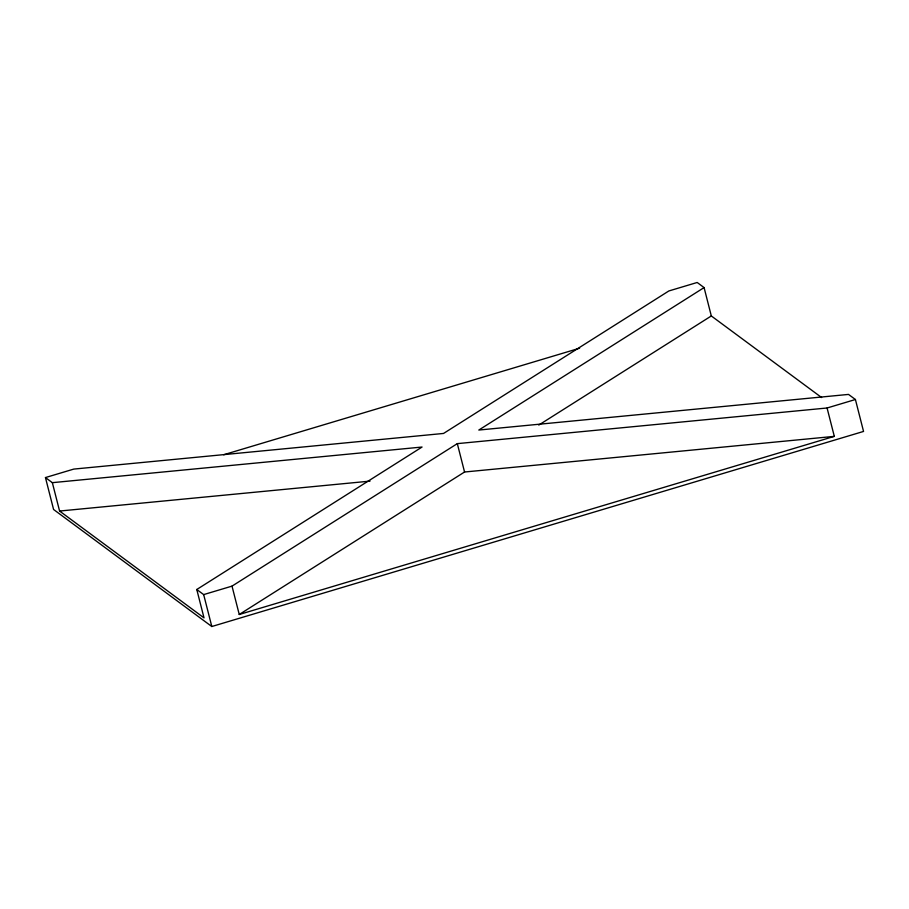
<?xml version="1.0" encoding="UTF-8"?>
<svg xmlns="http://www.w3.org/2000/svg" width="909" height="909" viewBox="0 0 909 909"><rect width="100%" height="100%" fill="white"/><g stroke="black" fill="none" stroke-linecap="round" stroke-linejoin="round"><path stroke-width="1.36" d="M52.347 482.668L59.585 511.04L204.014 617.87L196.776 589.498L422.06 447.035L52.347 482.668L45.45 477.566L73.788 469.089L443.547 433.445L668.854 290.96L697.192 282.483L704.089 287.585L711.315 315.957L821.634 397.551M196.776 589.498L203.673 594.6L232.011 586.123L457.318 443.637L827.076 407.993L855.414 399.517L863.55 431.434L211.808 626.517L53.586 509.483L45.45 477.566M704.089 287.585L478.804 430.048L848.517 394.415L855.414 399.517M232.011 586.123L239.249 614.495L464.556 472.01L834.314 436.365L827.076 407.993M538.764 425.071L711.315 315.957M223.671 454.75L579.624 348.204M239.249 614.495L834.314 436.365M59.585 511.04L370.02 481.122M457.318 443.637L464.556 472.01M203.673 594.6L211.808 626.517"/></g></svg>
